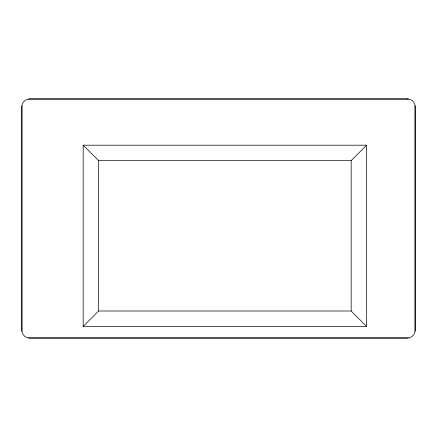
<?xml version="1.0" encoding="UTF-8"?>
<svg xmlns="http://www.w3.org/2000/svg" width="437" height="437" viewBox="0 0 437 437"><rect width="100%" height="100%" fill="white"/><g stroke="black" fill="none" stroke-linecap="round" stroke-linejoin="round"><path stroke-width="0.66" d="M83.183 326.428L98.604 311.002L351.162 311.002L366.588 326.428L366.588 145.199L83.183 145.199L83.183 326.428L366.588 326.428M83.183 145.199L98.604 160.625L351.162 160.625L366.588 145.199M28.552 99.035L408.448 99.035M28.552 337.965L408.448 337.965M415.084 105.672L415.084 331.328M351.162 160.625L351.162 311.002M98.604 160.625L98.604 311.002M21.916 105.672L21.916 331.328M407.437 98.97L29.563 98.97A7.713 7.713 0 0 0 21.85 106.677L21.85 330.323A7.713 7.713 0 0 0 29.563 338.03L407.437 338.03A7.713 7.713 0 0 0 415.15 330.323L415.15 106.677A7.713 7.713 0 0 0 407.437 98.97"/></g></svg>
